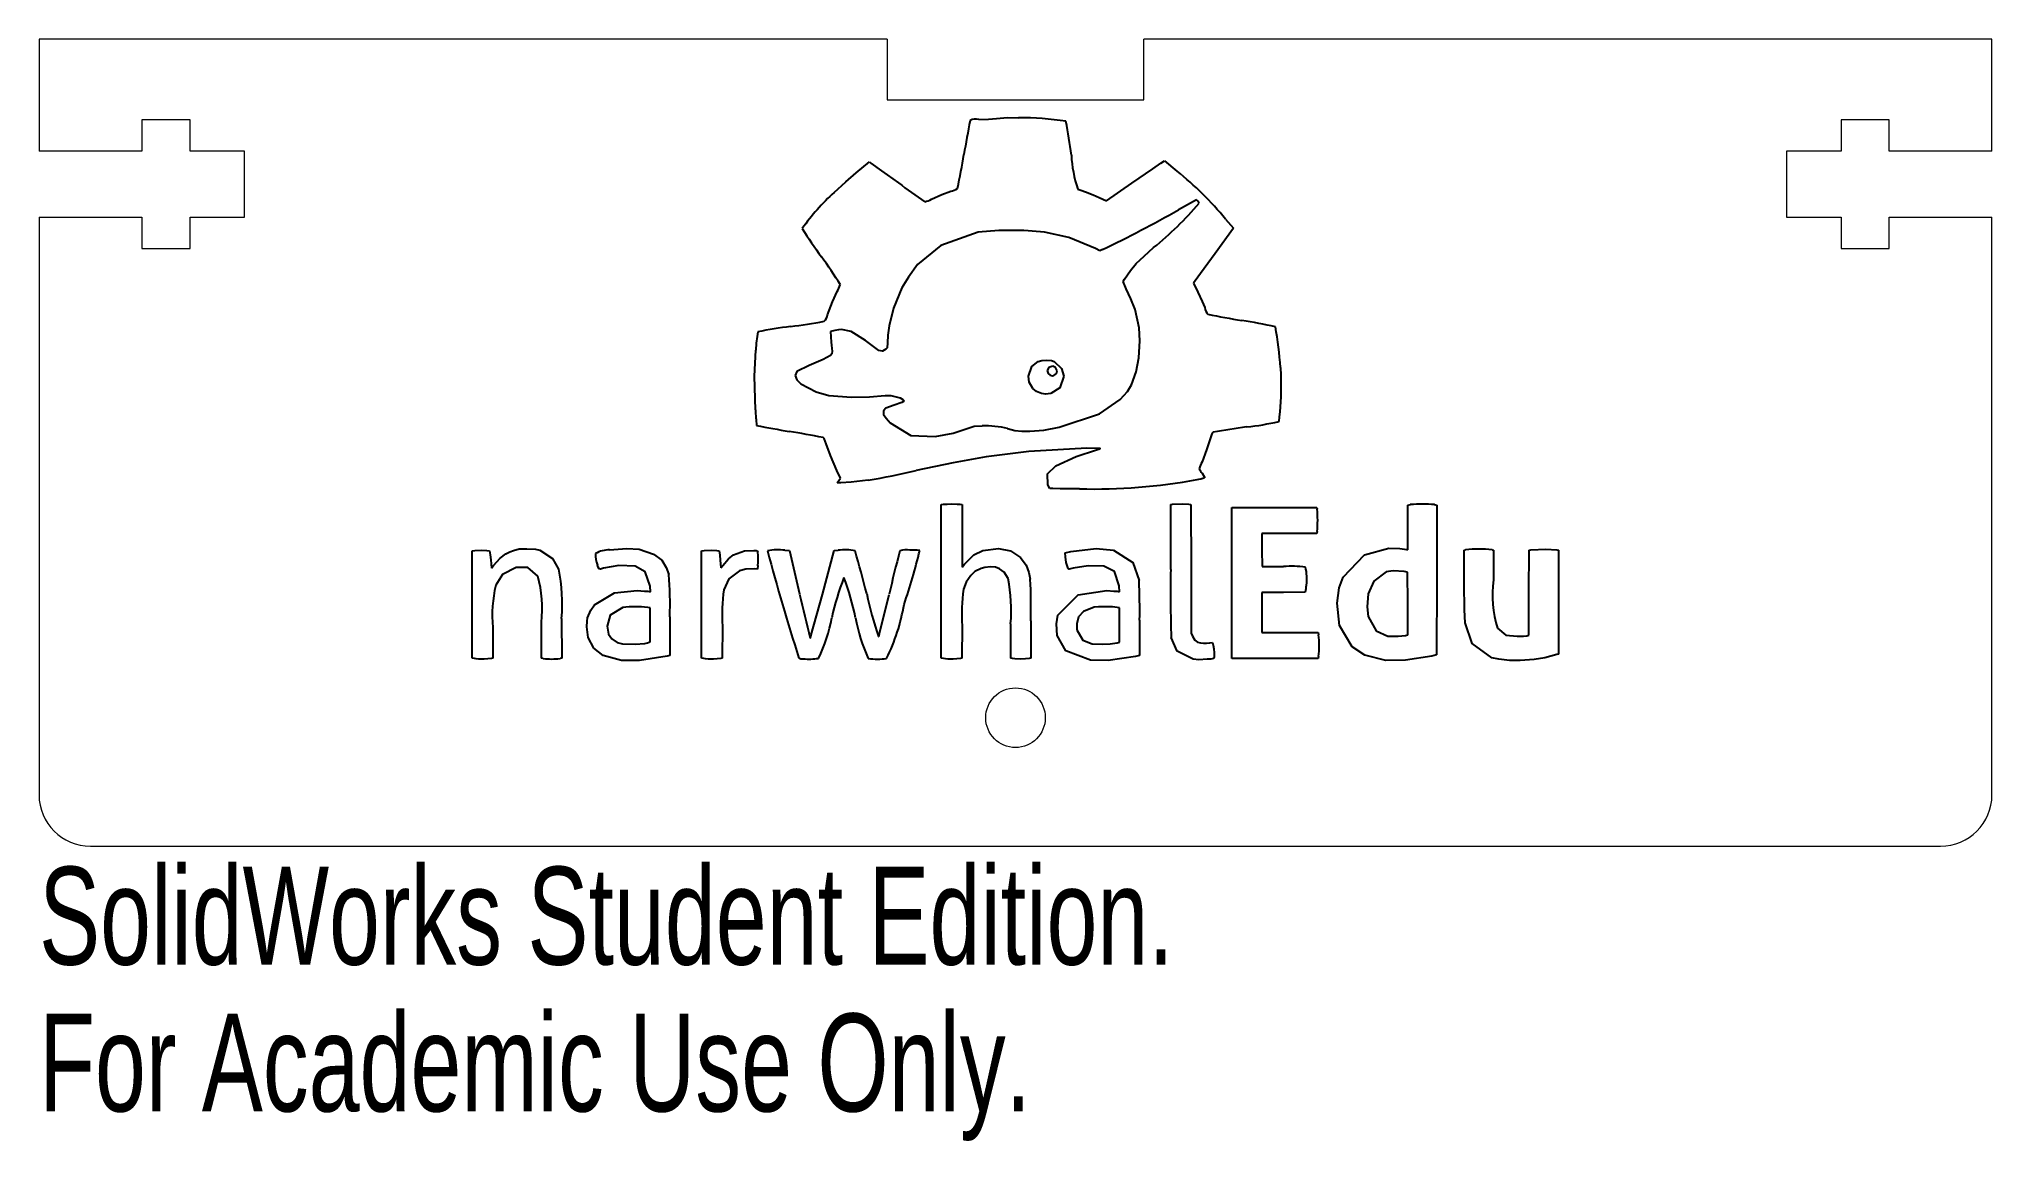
# Model space of a CAD drawing. Header units: inches. Extents: x 0 to 3.8, y -0.57 to 1.57.
import ezdxf

# ---------------------------------------------------------------- set-up
doc = ezdxf.new("R2010")
doc.units = ezdxf.units.IN
doc.header["$MEASUREMENT"] = 0
doc.styles.add('SLDTEXTSTYLE0', font='TXT', dxfattribs={"width": 0.7})

msp = doc.modelspace()

# ---------------------------------------------------------------- linework, layer by layer
at = {"color": 7, "linetype": 'Continuous', "lineweight": 15}
for p, q in [((0, 1.57), (0, 1.3519)), ((1.65, 1.57), (0, 1.57)), ((1.65, 1.57), (1.65, 1.4519)), ((2.15, 1.4519), (2.15, 1.57)), ((3.8, 1.57), (2.15, 1.57)), ((3.8, 1.3519), (3.8, 1.57)), ((1.65, 1.4519), (2.15, 1.4519)), ((0.2938, 1.4126), (0.2, 1.4126)), ((0.2, 1.4126), (0.2, 1.3519)), ((0.2938, 1.3519), (0.2938, 1.4126)), ((3.6, 1.4126), (3.5063, 1.4126)), ((3.5063, 1.4126), (3.5063, 1.3519)), ((3.6, 1.3519), (3.6, 1.4126)), ((0.2, 1.3519), (0, 1.3519)), ((0.4, 1.3519), (0.2938, 1.3519)), ((0.4, 1.2234), (0.4, 1.3519)), ((3.5063, 1.3519), (3.4, 1.3519)), ((3.4, 1.3519), (3.4, 1.2234)), ((3.8, 1.3519), (3.6, 1.3519)), ((0, 1.2234), (0, 0.1)), ((0, 1.2234), (0.2, 1.2234)), ((0.2, 1.2234), (0.2, 1.1626)), ((0.2938, 1.1626), (0.2938, 1.2234)), ((0.2938, 1.2234), (0.4, 1.2234)), ((3.4, 1.2234), (3.5063, 1.2234)), ((3.5063, 1.2234), (3.5063, 1.1626)), ((3.6, 1.1626), (3.6, 1.2234)), ((3.6, 1.2234), (3.8, 1.2234)), ((3.8, 0.1), (3.8, 1.2234)), ((0.2, 1.1626), (0.2938, 1.1626)), ((3.5063, 1.1626), (3.6, 1.1626)), ((0.1, 0), (3.7, 0))]:
    msp.add_line(p, q, dxfattribs=at)
at = {"color": 7, "linetype": 'Continuous'}
for p, q in [((1.5901, 1.3099), (1.6156, 1.3309)), ((1.6156, 1.3309), (1.6188, 1.3286)), ((2.183, 1.3284), (2.1897, 1.3329)), ((2.1897, 1.3329), (2.2142, 1.313)), ((2.063, 1.2618), (2.0768, 1.2555)), ((2.0768, 1.2555), (2.1266, 1.2897)), ((2.2525, 1.2573), (2.2174, 1.2379)), ((2.2549, 1.2545), (2.2525, 1.2573)), ((2.3087, 1.2197), (2.324, 1.2019)), ((2.324, 1.2019), (2.2885, 1.1532)), ((2.064, 1.1583), (2.0557, 1.1628)), ((2.0693, 1.1605), (2.064, 1.1583)), ((2.1093, 1.0983), (2.112, 1.103)), ((2.1153, 1.0844), (2.1093, 1.0983)), ((2.2496, 1.0998), (2.2462, 1.095)), ((2.2462, 1.095), (2.2548, 1.0776)), ((1.5487, 1.0031), (1.5397, 1.0009)), ((1.5397, 1.0009), (1.5404, 0.9907)), ((1.5596, 0.7161), (1.5525, 0.7307)), ((1.5531, 0.707), (1.5563, 0.7116)), ((1.5599, 0.707), (1.5531, 0.707)), ((1.5563, 0.7116), (1.5596, 0.7161)), ((1.9667, 0.6961), (1.9632, 0.7031)), ((1.9728, 0.6957), (1.9667, 0.6961)), ((1.9728, 0.6957), (1.9728, 0.6957)), ((1.7556, 0.6645), (1.7594, 0.6651)), ((1.7556, 0.515), (1.7556, 0.6645)), ((1.7921, 0.6651), (1.7959, 0.6645)), ((1.7959, 0.6645), (1.7959, 0.6035)), ((2.202, 0.6645), (2.2058, 0.6651)), ((2.202, 0.5384), (2.202, 0.6645)), ((2.2375, 0.6651), (2.2412, 0.6645)), ((2.2412, 0.6645), (2.2415, 0.5394)), ((2.3209, 0.5121), (2.3209, 0.6587)), ((2.3209, 0.6587), (2.4035, 0.6587)), ((2.4035, 0.6587), (2.4861, 0.6587)), ((2.4861, 0.6587), (2.4869, 0.6559)), ((2.6635, 0.6636), (2.6683, 0.6644)), ((2.6635, 0.6202), (2.6635, 0.6636)), ((2.7151, 0.6644), (2.7199, 0.6636)), ((2.7199, 0.6636), (2.7197, 0.5178)), ((2.4327, 0.6083), (2.3793, 0.6083)), ((2.3793, 0.6083), (2.3796, 0.5763)), ((2.4861, 0.6083), (2.4327, 0.6083)), ((2.4869, 0.6121), (2.4861, 0.6083)), ((2.6635, 0.5768), (2.6635, 0.6202)), ((0.8427, 0.5748), (0.848, 0.5754)), ((0.8427, 0.4702), (0.8427, 0.5748)), ((0.8716, 0.5754), (0.8768, 0.5748)), ((0.8768, 0.5748), (0.878, 0.5666)), ((1.2891, 0.5748), (1.2944, 0.5754)), ((1.2891, 0.4702), (1.2891, 0.5748)), ((1.3186, 0.5754), (1.3232, 0.5748)), ((1.3232, 0.5748), (1.3244, 0.5661)), ((1.4514, 0.5756), (1.46, 0.5749)), ((1.46, 0.5749), (1.48, 0.4906)), ((1.5243, 0.4893), (1.5473, 0.5749)), ((1.5473, 0.5749), (1.5549, 0.5756)), ((1.7959, 0.6035), (1.7959, 0.5426)), ((1.9969, 0.5705), (2.0077, 0.5732)), ((1.9971, 0.5629), (1.9969, 0.5705)), ((2.3796, 0.5763), (2.3799, 0.5443)), ((2.6612, 0.5774), (2.6635, 0.5768)), ((2.7733, 0.576), (2.7757, 0.5766)), ((2.7733, 0.5103), (2.7733, 0.576)), ((2.8274, 0.5766), (2.8298, 0.576)), ((2.8298, 0.576), (2.8298, 0.5178)), ((2.899, 0.4931), (2.8993, 0.5759)), ((2.8993, 0.5759), (2.9026, 0.5766)), ((2.9535, 0.5766), (2.9567, 0.5759)), ((2.9567, 0.5759), (2.9567, 0.4748)), ((0.8798, 0.5495), (0.8805, 0.5405)), ((0.8805, 0.5405), (0.8844, 0.5462)), ((1.3263, 0.5493), (1.3269, 0.5413)), ((1.3269, 0.5413), (1.3303, 0.5462)), ((1.3978, 0.539), (1.3914, 0.5395)), ((1.3986, 0.5457), (1.3978, 0.539)), ((1.7959, 0.5426), (1.8005, 0.5487)), ((2.2415, 0.5394), (2.2418, 0.4143)), ((2.3799, 0.5443), (2.4216, 0.544)), ((2.663, 0.5332), (2.6565, 0.5345)), ((2.6633, 0.4721), (2.663, 0.5332)), ((1.1849, 0.4958), (1.1896, 0.4951)), ((1.1896, 0.4951), (1.1889, 0.5056)), ((1.7556, 0.3656), (1.7556, 0.515)), ((2.0978, 0.4958), (2.1025, 0.4951)), ((2.1025, 0.4951), (2.102, 0.5066)), ((2.3209, 0.3654), (2.3209, 0.5121)), ((2.7197, 0.5178), (2.7194, 0.3721)), ((0.8427, 0.3656), (0.8427, 0.4702)), ((1.1888, 0.4636), (1.1843, 0.4645)), ((1.1891, 0.4307), (1.1888, 0.4636)), ((1.2891, 0.3656), (1.2891, 0.4702)), ((2.1022, 0.4639), (2.098, 0.4646)), ((2.1022, 0.4304), (2.1022, 0.4639)), ((2.4216, 0.4934), (2.3793, 0.4934)), ((2.3793, 0.4934), (2.3793, 0.4546)), ((2.6635, 0.411), (2.6633, 0.4721)), ((2.8988, 0.4104), (2.899, 0.4931)), ((2.9567, 0.4748), (2.9567, 0.3737)), ((0.883, 0.4252), (0.883, 0.3656)), ((0.9778, 0.3656), (0.9774, 0.4353)), ((1.0167, 0.4429), (1.0171, 0.3656)), ((1.1893, 0.3977), (1.1891, 0.4307)), ((1.2274, 0.4464), (1.2277, 0.3707)), ((1.3296, 0.4282), (1.3293, 0.3656)), ((1.7962, 0.4287), (1.7958, 0.3656)), ((1.8906, 0.3656), (1.8906, 0.4328)), ((1.9299, 0.4385), (1.9299, 0.3656)), ((2.1022, 0.3969), (2.1022, 0.4304)), ((2.1415, 0.4394), (2.1415, 0.3708)), ((2.3793, 0.4546), (2.3793, 0.4158)), ((1.1871, 0.3967), (1.1893, 0.3977)), ((2.0845, 0.3937), (2.0845, 0.3937)), ((2.0979, 0.3958), (2.1022, 0.3969)), ((2.2418, 0.4143), (2.2441, 0.4087)), ((2.2778, 0.3954), (2.2835, 0.3964)), ((2.2835, 0.3964), (2.2847, 0.3912)), ((2.3793, 0.4158), (2.4342, 0.4158)), ((2.4342, 0.4158), (2.4891, 0.4158)), ((2.4891, 0.4158), (2.4899, 0.411)), ((2.6592, 0.4098), (2.6635, 0.411)), ((2.8948, 0.4094), (2.8988, 0.4104)), ((0.847, 0.365), (0.8427, 0.3656)), ((0.8553, 0.3641), (0.8553, 0.3641)), ((0.883, 0.3656), (0.8802, 0.3651)), ((0.9811, 0.3649), (0.9778, 0.3656)), ((1.0171, 0.3656), (1.0138, 0.3649)), ((1.2277, 0.3707), (1.2224, 0.3695)), ((1.2934, 0.365), (1.2891, 0.3656)), ((1.3293, 0.3656), (1.3266, 0.3651)), ((1.7599, 0.365), (1.7556, 0.3656)), ((1.7958, 0.3656), (1.7931, 0.3651)), ((1.8939, 0.3649), (1.8906, 0.3656)), ((1.9299, 0.3656), (1.9267, 0.3649)), ((2.1415, 0.3708), (2.1337, 0.3691)), ((2.2459, 0.3635), (2.2459, 0.3635)), ((2.405, 0.3654), (2.3209, 0.3654)), ((2.4891, 0.3654), (2.405, 0.3654)), ((2.4899, 0.3692), (2.4891, 0.3654)), ((2.7194, 0.3721), (2.7104, 0.3697)), ((2.861, 0.361), (2.861, 0.361)), ((2.9567, 0.3737), (2.9535, 0.3727))]:
    msp.add_line(p, q, dxfattribs=at)
at = {"color": 7, "linetype": 'Continuous', "flags": 128}
for points in [[(1.8285, 1.4134), (1.8474, 1.4141), (1.8629, 1.4155)], [(1.8629, 1.4155), (1.8844, 1.4172), (1.9058, 1.417)], [(1.5472, 1.2718), (1.5698, 1.2926), (1.5901, 1.3099)], [(1.6188, 1.3286), (1.6395, 1.3138), (1.6722, 1.2902)], [(2.1266, 1.2897), (2.1672, 1.3177), (2.183, 1.3284)], [(1.7365, 1.2586), (1.7567, 1.2674), (1.7742, 1.2739)], [(2.0211, 1.2783), (2.0274, 1.2759), (2.0362, 1.2728)], [(2.0362, 1.2728), (2.0512, 1.2669), (2.063, 1.2618)], [(1.8272, 1.1942), (1.7548, 1.1682), (1.7096, 1.1314)], [(2.0557, 1.1628), (2.0037, 1.1839), (1.9566, 1.1941)], [(2.1351, 1.1332), (2.1501, 1.1475), (2.1687, 1.1643)], [(2.2885, 1.1532), (2.26, 1.1141), (2.2496, 1.0998)], [(1.7096, 1.1314), (1.6916, 1.1069), (1.6791, 1.0864)], [(2.112, 1.103), (2.1239, 1.1198), (2.1351, 1.1332)], [(1.534, 1.0339), (1.5438, 1.0591), (1.5532, 1.079)], [(1.6791, 1.0864), (1.6627, 1.0463), (1.654, 1.0124)], [(2.1245, 1.065), (2.1199, 1.0743), (2.1153, 1.0844)], [(2.1406, 1.0083), (2.1329, 1.0439), (2.1245, 1.065)], [(2.2548, 1.0776), (2.2632, 1.0597), (2.2684, 1.0477)], [(1.5404, 0.9907), (1.5412, 0.9807), (1.542, 0.9745)], [(1.5613, 1.0053), (1.5553, 1.0045), (1.5487, 1.0031)], [(1.6078, 0.9835), (1.5805, 1.0013), (1.5613, 1.0053)], [(1.654, 1.0124), (1.6513, 0.9938), (1.6507, 0.9794)], [(2.1401, 0.9501), (2.1418, 0.9831), (2.1406, 1.0083)], [(1.3939, 0.8487), (1.3919, 0.914), (1.395, 0.965)], [(1.5398, 0.9548), (1.5257, 0.9466), (1.4987, 0.9348)], [(1.543, 0.9631), (1.5423, 0.9577), (1.5398, 0.9548)], [(1.542, 0.9745), (1.5428, 0.968), (1.543, 0.9631)], [(1.6476, 0.9665), (1.6414, 0.9631), (1.6342, 0.9642), (1.6078, 0.9835)], [(1.6507, 0.9794), (1.6501, 0.9695), (1.6476, 0.9665)], [(2.1258, 0.8972), (2.1346, 0.923), (2.1401, 0.9501)], [(1.4987, 0.9348), (1.4747, 0.9231), (1.4712, 0.9159)], [(1.4712, 0.9159), (1.4744, 0.907), (1.4825, 0.8994)], [(1.9251, 0.9146), (1.9317, 0.933), (1.944, 0.9427)], [(1.934, 0.8903), (1.9264, 0.9026), (1.9251, 0.9146)], [(1.944, 0.9427), (1.9512, 0.945), (1.9597, 0.9453)], [(1.9597, 0.9453), (1.9698, 0.9447), (1.9754, 0.9426)], [(1.9724, 0.9338), (1.9651, 0.9314), (1.9619, 0.9256)], [(1.9619, 0.9256), (1.9634, 0.9197), (1.9674, 0.9161)], [(1.9674, 0.9161), (1.9717, 0.9147), (1.9746, 0.9156)], [(1.9942, 0.9146), (1.986, 0.8914), (1.9686, 0.8809)], [(1.9813, 0.9245), (1.9778, 0.9314), (1.9724, 0.9338)], [(1.9746, 0.9156), (1.9799, 0.9197), (1.9813, 0.9245)], [(1.9754, 0.9426), (1.9897, 0.9294), (1.9942, 0.9146)], [(2.4156, 0.9312), (2.4164, 0.9161), (2.4166, 0.903)], [(1.4825, 0.8994), (1.5122, 0.8839), (1.537, 0.8764)], [(1.537, 0.8764), (1.5812, 0.8733), (1.6156, 0.8743)], [(1.6156, 0.8743), (1.6466, 0.8769), (1.6574, 0.8764)], [(1.6574, 0.8764), (1.6755, 0.8721), (1.681, 0.8692), (1.6831, 0.8663)], [(1.9506, 0.8808), (1.9408, 0.8847), (1.934, 0.8903)], [(1.9686, 0.8809), (1.9586, 0.8795), (1.9506, 0.8808)], [(2.1039, 0.8686), (2.1179, 0.8844), (2.1258, 0.8972)], [(1.6432, 0.847), (1.6431, 0.8395), (1.6481, 0.8326)], [(1.664, 0.8577), (1.6477, 0.8518), (1.6432, 0.847)], [(1.6831, 0.8663), (1.682, 0.8647), (1.6787, 0.8628), (1.664, 0.8577)], [(1.9849, 0.8154), (2.0636, 0.841), (2.1039, 0.8686)], [(1.6481, 0.8326), (1.6526, 0.8275), (1.6559, 0.8234)], [(1.6559, 0.8234), (1.6965, 0.7992), (1.744, 0.7967)], [(1.744, 0.7967), (1.7788, 0.8034), (1.8022, 0.8115)], [(1.8022, 0.8115), (1.8193, 0.8168), (1.8352, 0.8179)], [(1.8847, 0.8125), (1.8913, 0.8105), (1.8988, 0.8088)], [(1.8988, 0.8088), (1.9122, 0.807), (1.9279, 0.8071)], [(1.9279, 0.8071), (1.9551, 0.8093), (1.9849, 0.8154)], [(2.2816, 0.8004), (2.2719, 0.7712), (2.2631, 0.7479)], [(2.2849, 0.8051), (2.2827, 0.8035), (2.2816, 0.8004)], [(1.5314, 0.7828), (1.5277, 0.7929), (1.5255, 0.795)], [(1.5525, 0.7307), (1.5397, 0.7597), (1.5314, 0.7828)], [(2.0388, 0.7741), (1.9259, 0.7677), (1.8428, 0.7574)], [(1.9786, 0.7397), (2.0179, 0.758), (2.0579, 0.7711)], [(2.0579, 0.7711), (2.0642, 0.7731), (2.0648, 0.7734), (2.0649, 0.7736), (2.0649, 0.7738), (2.0646, 0.7739), (2.0388, 0.7741)], [(1.8428, 0.7574), (1.7786, 0.7459), (1.7067, 0.7307)], [(1.9632, 0.7031), (1.9623, 0.7246), (1.9786, 0.7397)], [(2.263, 0.7253), (2.2676, 0.7176), (2.2678, 0.717), (2.2678, 0.7169), (2.2678, 0.7168)], [(1.6131, 0.7121), (1.5801, 0.7083), (1.5599, 0.707)], [(2.0247, 0.6952), (1.9872, 0.6954), (1.9728, 0.6957)], [(1.7594, 0.6651), (1.7669, 0.6656), (1.7758, 0.6657)], [(1.7758, 0.6657), (1.7868, 0.6655), (1.7921, 0.6651)], [(2.2058, 0.6651), (2.224, 0.6657), (2.2375, 0.6651)], [(0.848, 0.5754), (0.8613, 0.576), (0.8716, 0.5754)], [(0.9085, 0.5689), (0.9161, 0.5726), (0.923, 0.5754)], [(0.923, 0.5754), (0.9342, 0.5783), (0.949, 0.5785)], [(0.949, 0.5785), (0.966, 0.5779), (0.9743, 0.5757)], [(0.9743, 0.5757), (0.9992, 0.5597), (1.011, 0.5391)], [(1.1102, 0.5766), (1.1439, 0.5789), (1.1679, 0.5777)], [(1.1679, 0.5777), (1.1958, 0.5682), (1.2115, 0.5561)], [(1.2944, 0.5754), (1.3084, 0.576), (1.3186, 0.5754)], [(1.351, 0.5665), (1.3724, 0.5745), (1.3909, 0.5755)], [(1.3909, 0.5755), (1.3955, 0.5749), (1.3973, 0.5743), (1.3986, 0.5721)], [(1.8005, 0.5487), (1.8188, 0.5667), (1.8363, 0.5755)], [(1.8363, 0.5755), (1.8669, 0.5789), (1.8905, 0.5744)], [(1.8905, 0.5744), (1.9098, 0.5617), (1.9208, 0.5469)], [(2.0077, 0.5732), (2.0568, 0.579), (2.0904, 0.5757)], [(2.0904, 0.5757), (2.1281, 0.5516), (2.1405, 0.5166)], [(2.5378, 0.5236), (2.5791, 0.5668), (2.6262, 0.5798)], [(2.6262, 0.5798), (2.648, 0.5793), (2.6612, 0.5774)], [(2.9026, 0.5766), (2.9318, 0.5781), (2.9535, 0.5766)], [(0.878, 0.5666), (0.8791, 0.5571), (0.8798, 0.5495)], [(0.8844, 0.5462), (0.8971, 0.56), (0.9085, 0.5689)], [(0.9283, 0.5424), (0.9019, 0.5286), (0.8887, 0.5076)], [(0.9706, 0.5254), (0.9514, 0.5419), (0.9283, 0.5424)], [(1.0983, 0.5406), (1.0922, 0.5392), (1.0898, 0.5398), (1.0881, 0.5426), (1.0865, 0.5467)], [(1.1598, 0.5445), (1.1281, 0.5457), (1.0983, 0.5406)], [(1.1889, 0.5056), (1.1794, 0.534), (1.1598, 0.5445)], [(1.2115, 0.5561), (1.2201, 0.542), (1.2252, 0.5287)], [(1.3244, 0.5661), (1.3256, 0.5565), (1.3263, 0.5493)], [(1.3303, 0.5462), (1.3414, 0.5587), (1.351, 0.5665)], [(1.3632, 0.5357), (1.3422, 0.5202), (1.3322, 0.4988)], [(1.3914, 0.5395), (1.3755, 0.5386), (1.3632, 0.5357)], [(1.8332, 0.5403), (1.8208, 0.5342), (1.8128, 0.5268)], [(1.8514, 0.5432), (1.8404, 0.5424), (1.8332, 0.5403)], [(1.869, 0.5398), (1.8608, 0.5429), (1.8514, 0.5432)], [(1.8857, 0.5206), (1.878, 0.5332), (1.869, 0.5398)], [(1.9208, 0.5469), (1.926, 0.5322), (1.9288, 0.5193)], [(2.0028, 0.5403), (1.9986, 0.5517), (1.9971, 0.5629)], [(2.0121, 0.5407), (2.0068, 0.5394), (2.0047, 0.5392), (2.0028, 0.5403)], [(2.072, 0.5449), (2.0414, 0.5456), (2.0121, 0.5407)], [(2.102, 0.5066), (2.0926, 0.5346), (2.072, 0.5449)], [(2.621, 0.5339), (2.5971, 0.5158), (2.5863, 0.4909)], [(2.6565, 0.5345), (2.6351, 0.5359), (2.621, 0.5339)], [(1.0806, 0.4696), (1.1199, 0.4928), (1.1639, 0.4971)], [(1.1639, 0.4971), (1.1782, 0.4963), (1.1849, 0.4958)], [(1.8128, 0.5268), (1.8037, 0.5134), (1.7987, 0.4998)], [(1.9823, 0.4491), (2.0218, 0.4888), (2.0777, 0.4971)], [(2.0777, 0.4971), (2.0912, 0.4963), (2.0978, 0.4958)], [(2.4644, 0.495), (2.4639, 0.4945), (2.4627, 0.4942), (2.4216, 0.4934)], [(2.5258, 0.4728), (2.5297, 0.5027), (2.5378, 0.5236)], [(2.7749, 0.4345), (2.7736, 0.4599), (2.7733, 0.5103)], [(1.0672, 0.444), (1.0735, 0.4592), (1.0806, 0.4696)], [(1.1359, 0.4643), (1.1114, 0.4494), (1.1057, 0.4279)], [(1.5006, 0.405), (1.5007, 0.405), (1.5007, 0.405), (1.5008, 0.4053), (1.5027, 0.4112), (1.5243, 0.4893)], [(1.6336, 0.4076), (1.6336, 0.4076), (1.6336, 0.4076), (1.6336, 0.4076), (1.6338, 0.4079), (1.6354, 0.4138), (1.6543, 0.4899)], [(2.053, 0.4649), (2.0322, 0.4568), (2.0227, 0.4461)], [(2.0776, 0.4658), (2.0617, 0.4659), (2.053, 0.4649)], [(2.098, 0.4646), (2.0888, 0.4653), (2.0776, 0.4658)], [(2.5548, 0.388), (2.5302, 0.429), (2.5258, 0.4728)], [(2.5863, 0.4909), (2.5844, 0.4654), (2.5863, 0.4466)], [(1.0659, 0.4264), (1.0664, 0.4377), (1.0672, 0.444)], [(1.0792, 0.3852), (1.0683, 0.4058), (1.0659, 0.4264)], [(1.1057, 0.4279), (1.1082, 0.4124), (1.1145, 0.4035)], [(1.9808, 0.4101), (1.9796, 0.4328), (1.9823, 0.4491)], [(2.0227, 0.4461), (2.0191, 0.4325), (2.0194, 0.4206)], [(2.0194, 0.4206), (2.0307, 0.4007), (2.0491, 0.3937)], [(2.5863, 0.4466), (2.6021, 0.4187), (2.6245, 0.4088)], [(2.827, 0.3666), (2.7889, 0.3945), (2.7749, 0.4345)], [(2.838, 0.4239), (2.8538, 0.4108), (2.8761, 0.4084)], [(1.1334, 0.3615), (1.0977, 0.3708), (1.0792, 0.3852)], [(1.1145, 0.4035), (1.125, 0.3964), (1.1352, 0.3937)], [(1.1352, 0.3937), (1.1601, 0.3933), (1.1787, 0.3946)], [(1.1787, 0.3946), (1.1842, 0.3958), (1.1871, 0.3967)], [(2.0458, 0.3616), (1.9981, 0.3797), (1.9808, 0.4101)], [(2.0491, 0.3937), (2.0684, 0.3928), (2.0845, 0.3937)], [(2.0845, 0.3937), (2.093, 0.3949), (2.0979, 0.3958)], [(2.2459, 0.3635), (2.2143, 0.3795), (2.2031, 0.4058)], [(2.2441, 0.4087), (2.249, 0.4008), (2.2543, 0.3967)], [(2.2847, 0.3912), (2.2857, 0.3836), (2.2864, 0.3759)], [(2.6207, 0.3611), (2.5797, 0.3713), (2.5548, 0.388)], [(2.6245, 0.4088), (2.6449, 0.4084), (2.6592, 0.4098)], [(2.8761, 0.4084), (2.8888, 0.4088), (2.8948, 0.4094)], [(0.8553, 0.3641), (0.8506, 0.3646), (0.847, 0.365)], [(0.8802, 0.3651), (0.8661, 0.364), (0.8553, 0.3641)], [(1.2224, 0.3695), (1.1682, 0.3614), (1.1334, 0.3615)], [(1.3017, 0.3641), (1.297, 0.3646), (1.2934, 0.365)], [(1.3266, 0.3651), (1.3125, 0.364), (1.3017, 0.3641)], [(1.7682, 0.3641), (1.7636, 0.3646), (1.7599, 0.365)], [(1.7931, 0.3651), (1.779, 0.364), (1.7682, 0.3641)], [(1.9103, 0.3641), (1.899, 0.3644), (1.8939, 0.3649)], [(1.9267, 0.3649), (1.9194, 0.3643), (1.9103, 0.3641)], [(2.1337, 0.3691), (2.0801, 0.3612), (2.0458, 0.3616)], [(2.273, 0.3635), (2.2566, 0.3626), (2.2459, 0.3635)], [(2.2864, 0.3759), (2.2866, 0.368), (2.285, 0.3653), (2.2801, 0.3641), (2.273, 0.3635)], [(2.7104, 0.3697), (2.6588, 0.3616), (2.6207, 0.3611)], [(2.861, 0.361), (2.8403, 0.3637), (2.827, 0.3666)], [(2.9092, 0.3629), (2.8817, 0.361), (2.861, 0.361)], [(2.9535, 0.3727), (2.9297, 0.3666), (2.9092, 0.3629)]]:
    msp.add_lwpolyline(points, dxfattribs=at)
at = {"color": 7, "linetype": 'Continuous', "lineweight": 15}
msp.add_circle((1.9, 0.25), 0.058, dxfattribs=at)
at = {"color": 7, "linetype": 'Continuous'}
for centre, radius, start, end in [((4.8436, 0.82), 3.0891, 168.958, 170.2075), ((1.8219, 1.3948), 0.0197, 70.6234, 121.3528), ((1.9073, 0.8185), 0.5985, 81.2655, 90.1434), ((1.0007, 1.2152), 1.0163, 7.3048, 11.051), ((0.5682, 1.5437), 1.2472, 347.7716, 350.8517), ((2.2507, 1.3554), 0.2422, 182.5954, 198.5692), ((1.8355, 0.8348), 0.61, 39.1249, 51.6147), ((1.8576, 0.935), 0.4581, 132.672, 144.4556), ((2.3605, 2.2034), 1.1435, 232.9929, 236.1559), ((1.7168, 1.2908), 0.0378, 280.5156, 301.4494), ((1.7684, 1.3046), 0.0313, 280.7353, 306.6011), ((2.2477, 1.2467), 0.0106, 24.0567, 47.2273), ((0.8887, 3.5983), 2.7087, 295.8404, 299.3765), ((1.7452, 1.686), 0.672, 309.0673, 319.6561), ((2.911, 2.1314), 1.7026, 213.1137, 215.3457), ((1.8919, 0.6441), 0.5538, 83.2834, 96.7059), ((1.0169, 0.7657), 0.6328, 31.0207, 36.9963), ((1.4899, 1.1163), 0.0734, 329.4674, 340.5077), ((1.5159, 1.0349), 0.018, 309.9258, 356.5663), ((2.2976, 1.0534), 0.0298, 191.0305, 218.6531), ((3.0509, 5.0557), 4.0953, 259.0698, 260.01), ((1.5939, 0.9616), 0.199, 168.7708, 179.0286), ((1.5295, 0.4007), 0.6137, 96.2816, 102.3061), ((0.9277, 4.6011), 3.63, 278.4703, 279.5113), ((2.1925, 0.0534), 0.9804, 77.4256, 81.3202), ((1.5272, 0.8628), 0.891, 4.4028, 9.5236), ((1.984, 0.8862), 0.433, 351.9826, 2.2215), ((1.7756, 0.8619), 0.3819, 181.9709, 186.5507), ((1.8164, 2.9734), 2.1957, 258.9663, 260.6546), ((0.2767, -5.9598), 6.8693, 79.52598, 80.08215), ((1.8374, 0.608), 0.2098, 76.9779, 90.5988), ((2.8234, -2.3576), 3.2083, 98.4924, 99.6631), ((2.2824, 1.4201), 0.6083, 276.3478, 282.3744), ((1.3758, 2.1487), 1.4561, 279.3817, 283.1386), ((2.3411, 0.708), 0.0877, 152.9046, 162.6361), ((2.2954, 0.752), 0.042, 205.1552, 219.3965), ((2.0517, 1.8072), 1.1124, 268.607, 280.4466), ((2.2266, 0.854), 0.1432, 280.788, 286.7108), ((2.2707, 0.6341), 0.2173, 354.1746, 5.7536), ((2.6917, 0.3377), 0.3276, 85.898, 94.1007), ((1.1119, 0.5157), 0.061, 91.5927, 118.5534), ((1.2861, 0.5589), 0.1133, 353.2906, 6.6962), ((1.4375, 0.4495), 0.1269, 83.7329, 99.094), ((5.0134, 1.5157), 3.717, 194.6634, 198.0172), ((1.5685, 0.467), 0.1095, 79.742, 97.1333), ((-4.3616, -1.0812), 6.1757, 14.75212, 15.55272), ((3.1963, 0.1534), 1.5783, 164.5318, 167.6867), ((1.6871, 0.54), 0.0363, 78.1609, 109.187), ((0.6952, 0.8148), 1.0462, 340.7738, 346.7511), ((1.7021, 0.499), 0.0769, 81.3531, 95.6238), ((2.8015, 0.36), 0.2181, 83.195, 96.805), ((0.6948, 0.4721), 0.3233, 354.8085, 11.9554), ((1.1298, 0.5655), 0.0472, 175.4433, 203.3952), ((4.7637, 0.4925), 2.5621, 178.9743, 181.9385), ((2.4373, 0.3083), 0.2363, 83.4803, 93.8024), ((2.3783, 0.5207), 0.0887, 351.6355, 14.5671), ((1.1288, 0.4496), 0.247, 166.4185, 185.6566), ((0.7372, 0.4624), 0.2418, 353.5633, 15.0938), ((0.58, 0.4706), 0.6478, 357.8588, 5.1435), ((1.7247, 0.4493), 0.3956, 172.8202, 183.0537), ((2.0454, 0.3346), 0.5148, 158.5722, 167.6849), ((1.0912, 0.3424), 0.508, 11.5902, 20.7833), ((2.1983, 0.4499), 0.4027, 172.886, 183.0095), ((1.5771, 0.4594), 0.3146, 355.1501, 11.2235), ((0.6246, 0.4613), 1.3055, 359.0015, 2.5459), ((0.6895, 0.4587), 1.4522, 359.2413, 2.2875), ((2.3821, 0.5122), 0.0841, 348.2107, 357.0455), ((3.0539, 0.4902), 0.2258, 172.9754, 197.0668), ((1.161, 0.2404), 0.2253, 84.0688, 96.3931), ((3.5977, 0.9565), 2.1684, 192.4085, 194.7358), ((2.3285, 0.644), 0.7341, 191.9941, 198.7861), ((1.3026, 0.535), 0.386, 333.8892, 350.3423), ((1.2659, 0.4906), 0.2803, 333.4755, 350.5065), ((1.8863, 0.4935), 0.3014, 189.3638, 205.1836), ((2.2691, 0.452), 0.0573, 255.027, 278.751), ((2.2463, 0.39), 0.2445, 355.1144, 4.9278), ((0.9973, 0.5297), 0.1656, 264.3735, 275.7122), ((1.4856, 0.3796), 0.0152, 242.7316, 274.4345), ((1.497, 0.5035), 0.1395, 265.8251, 278.1594), ((1.6315, 0.4892), 0.1253, 261.7189, 278.1063)]:
    msp.add_arc(centre, radius, start, end, dxfattribs=at)
at = {"color": 7, "linetype": 'Continuous', "lineweight": 15}
for centre, start, end in [((0.1, 0.1), 180, 270), ((3.7, 0.1), 270, 0)]:
    msp.add_arc(centre, 0.1, start, end, dxfattribs=at)

# ---------------------------------------------------------------- texts
at = {"color": 7, "linetype": 'Continuous', "char_height": 0.1903, "attachment_point": 1, "style": 'SLDTEXTSTYLE0'}
for s, insert in [('SolidWorks Student Edition.', (0, -0.0401)), ('For Academic Use Only.', (0, -0.3256))]:
    msp.add_mtext(s, dxfattribs=dict(at, insert=insert))

doc.saveas('drawing.dxf')
